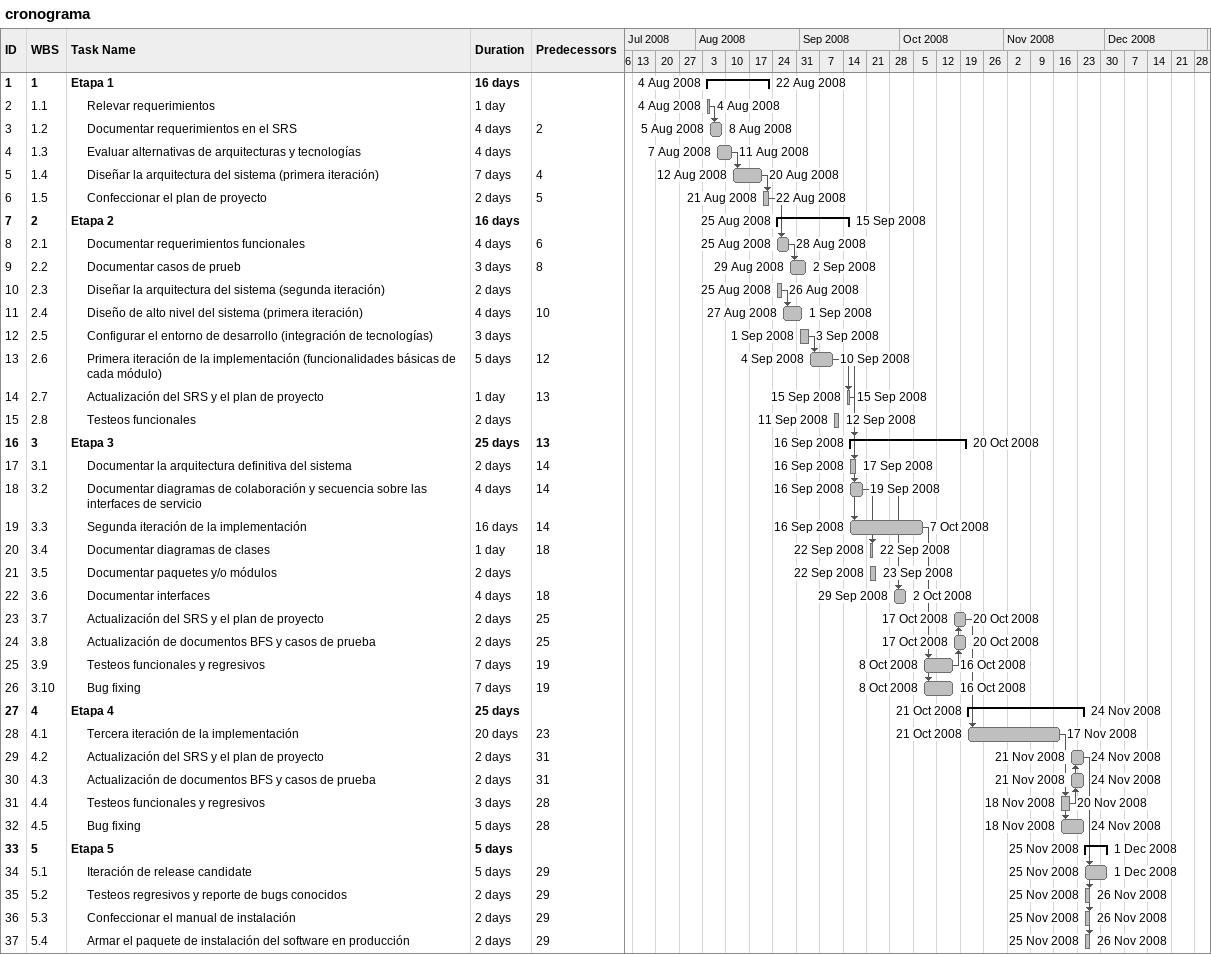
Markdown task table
cronograma

| ID | WBS | Task | Duration | Start | Finish | Predecessors |
|---|---|---|---|---|---|---|
| 1 | 1 | **Etapa 1** | 16d | 2008-08-04 | 2008-08-22 |  |
| 2 | 1.1 | Relevar requerimientos | 1d | 2008-08-04 | 2008-08-04 |  |
| 3 | 1.2 | Documentar requerimientos en el SRS | 4d | 2008-08-05 | 2008-08-08 | 2 |
| 4 | 1.3 | Evaluar alternativas de arquitecturas y tecnologías | 4d | 2008-08-07 | 2008-08-11 |  |
| 5 | 1.4 | Diseñar la arquitectura del sistema (primera iteración) | 7d | 2008-08-12 | 2008-08-20 | 4 |
| 6 | 1.5 | Confeccionar el plan de proyecto | 2d | 2008-08-21 | 2008-08-22 | 5 |
| 7 | 2 | **Etapa 2** | 16d | 2008-08-25 | 2008-09-15 |  |
| 8 | 2.1 | Documentar requerimientos funcionales | 4d | 2008-08-25 | 2008-08-28 | 6 |
| 9 | 2.2 | Documentar casos de prueb | 3d | 2008-08-29 | 2008-09-02 | 8 |
| 10 | 2.3 | Diseñar la arquitectura del sistema (segunda iteración) | 2d | 2008-08-25 | 2008-08-26 |  |
| 11 | 2.4 | Diseño de alto nivel del sistema (primera iteración) | 4d | 2008-08-27 | 2008-09-01 | 10 |
| 12 | 2.5 | Configurar el entorno de desarrollo (integración de tecnologías) | 3d | 2008-09-01 | 2008-09-03 |  |
| 13 | 2.6 | Primera iteración de la implementación (funcionalidades básicas de cada módulo) | 5d | 2008-09-04 | 2008-09-10 | 12 |
| 14 | 2.7 | Actualización del SRS y el plan de proyecto | 1d | 2008-09-15 | 2008-09-15 | 13 |
| 15 | 2.8 | Testeos funcionales | 2d | 2008-09-11 | 2008-09-12 |  |
| 16 | 3 | **Etapa 3** | 25d | 2008-09-16 | 2008-10-20 | 13 |
| 17 | 3.1 | Documentar la arquitectura definitiva del sistema | 2d | 2008-09-16 | 2008-09-17 | 14 |
| 18 | 3.2 | Documentar diagramas de colaboración y secuencia sobre las interfaces de servicio | 4d | 2008-09-16 | 2008-09-19 | 14 |
| 19 | 3.3 | Segunda iteración de la implementación | 16d | 2008-09-16 | 2008-10-07 | 14 |
| 20 | 3.4 | Documentar diagramas de clases | 1d | 2008-09-22 | 2008-09-22 | 18 |
| 21 | 3.5 | Documentar paquetes y/o módulos | 2d | 2008-09-22 | 2008-09-23 |  |
| 22 | 3.6 | Documentar interfaces | 4d | 2008-09-29 | 2008-10-02 | 18 |
| 23 | 3.7 | Actualización del SRS y el plan de proyecto | 2d | 2008-10-17 | 2008-10-20 | 25 |
| 24 | 3.8 | Actualización de documentos BFS y casos de prueba | 2d | 2008-10-17 | 2008-10-20 | 25 |
| 25 | 3.9 | Testeos funcionales y regresivos | 7d | 2008-10-08 | 2008-10-16 | 19 |
| 26 | 3.10 | Bug fixing | 7d | 2008-10-08 | 2008-10-16 | 19 |
| 27 | 4 | **Etapa 4** | 25d | 2008-10-21 | 2008-11-24 |  |
| 28 | 4.1 | Tercera iteración de la implementación | 20d | 2008-10-21 | 2008-11-17 | 23 |
| 29 | 4.2 | Actualización del SRS y el plan de proyecto | 2d | 2008-11-21 | 2008-11-24 | 31 |
| 30 | 4.3 | Actualización de documentos BFS y casos de prueba | 2d | 2008-11-21 | 2008-11-24 | 31 |
| 31 | 4.4 | Testeos funcionales y regresivos | 3d | 2008-11-18 | 2008-11-20 | 28 |
| 32 | 4.5 | Bug fixing | 5d | 2008-11-18 | 2008-11-24 | 28 |
| 33 | 5 | **Etapa 5** | 5d | 2008-11-25 | 2008-12-01 |  |
| 34 | 5.1 | Iteración de release candidate | 5d | 2008-11-25 | 2008-12-01 | 29 |
| 35 | 5.2 | Testeos regresivos y reporte de bugs conocidos | 2d | 2008-11-25 | 2008-11-26 | 29 |
| 36 | 5.3 | Confeccionar el manual de instalación | 2d | 2008-11-25 | 2008-11-26 | 29 |
| 37 | 5.4 | Armar el paquete de instalación del software en producción | 2d | 2008-11-25 | 2008-11-26 | 29 |
